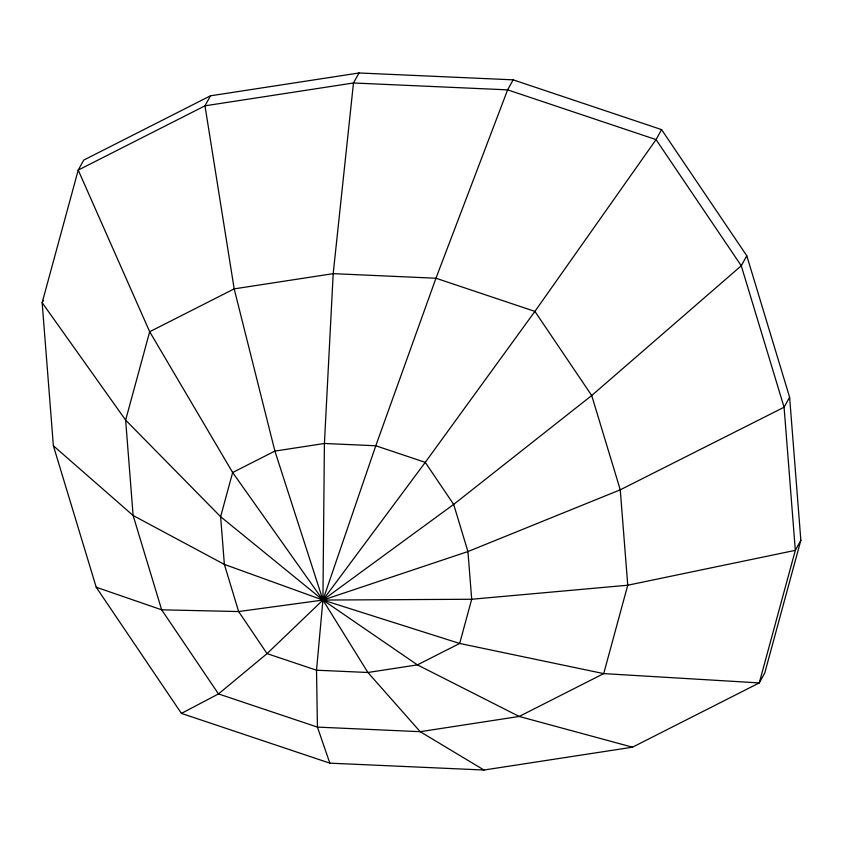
<?xml version="1.0" encoding="UTF-8"?>
<svg xmlns="http://www.w3.org/2000/svg" width="843" height="843" viewBox="0 0 843 843"><rect width="100%" height="100%" fill="white"/><g stroke="black" fill="none" stroke-linecap="round" stroke-linejoin="round"><path stroke-width="1.26" d="M800.85 540.331L764.78 672.904L759.258 682.914L632.492 747.193L483.987 770.028L329.845 763.157L181.424 713.399L96.207 587.223L53.383 445.778L42.15 302.669L78.22 170.096L83.742 160.086L210.508 95.807L359.013 72.972L513.155 79.843L661.576 129.601L746.793 255.777L789.617 397.222L800.85 540.331L795.328 550.342L759.258 682.914L603.704 673.61L459.667 643.451L322.932 600.058L224.375 564.41L133.12 515.516L53.383 445.778M43.383 300.445L42.15 302.669L125.639 420.109L220.624 516.706L322.932 600.058L417.411 664.874L519.193 716.455L632.492 747.193M210.508 95.807L204.986 105.818L78.22 170.096L149.685 331.731L232.647 472.512L322.932 600.058L367.906 672.493L420.193 731.682L483.987 770.028M359.013 72.972L353.48 82.983L333.196 273.648L324.407 443.481L322.932 600.058L316.525 670.206L317.432 727.109L329.845 763.157M513.155 79.843L507.623 89.853L435.957 278.232L375.788 445.768L322.932 600.058L267.052 653.62L218.485 693.926L181.424 713.399M661.576 129.601L656.054 139.611L534.905 311.404L425.262 462.354L322.932 600.058L238.643 611.554L161.666 609.816L96.207 587.223M746.793 255.777L741.271 265.787L591.712 395.525L453.671 504.409L322.932 600.058L274.902 451.089L234.185 288.875L204.986 105.818L353.48 82.983L507.623 89.853L656.054 139.611L741.271 265.787L784.085 407.232L795.328 550.342L627.75 585.221L471.69 599.257L322.932 600.058L467.939 551.554L620.258 489.815L784.085 407.232L789.617 397.222M149.685 331.731L125.639 420.109L133.12 515.516L161.666 609.816L218.485 693.926L317.432 727.109L420.193 731.682L519.193 716.455L603.704 673.61L627.75 585.221L620.258 489.815L591.712 395.525L534.905 311.404L435.957 278.232L333.196 273.648L234.185 288.875L149.685 331.731M232.647 472.512L220.624 516.706L224.375 564.41L238.643 611.554L267.052 653.62L316.525 670.206L367.906 672.493L417.411 664.874L459.667 643.451L471.69 599.257L467.939 551.554L453.671 504.409L425.262 462.354L375.788 445.768L324.407 443.481L274.902 451.089L232.647 472.512"/></g></svg>
